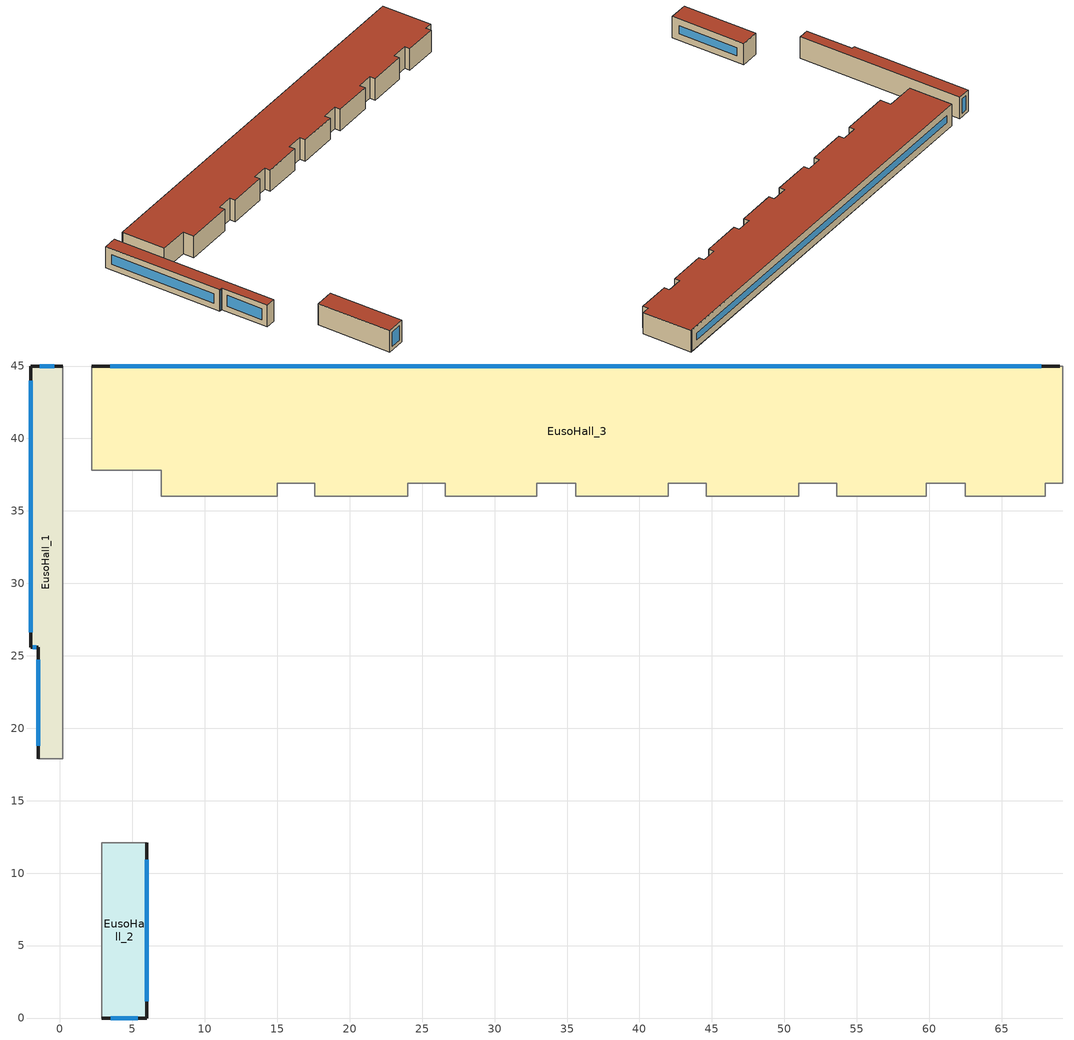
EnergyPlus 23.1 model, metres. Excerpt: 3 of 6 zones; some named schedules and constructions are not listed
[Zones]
EusoHall_3
 floor outside (90.1-2019 Nonresidential CZ 0 Exterior Floor (Mass)): 2.2,45 69.2,45 69.2,36.9 68,36.9 68,36 62.5,36 62.5,36.9 59.8,36.9 59.8,36 53.6,36 53.6,36.9 51,36.9 51,36 44.6,36 44.6,36.9 42,36.9 42,36 35.6,36 35.6,36.9 32.9,36.9 32.9,36 26.6,36 26.6,36.9 24,36.9 24,36 17.6,36 17.6,36.9 15,36.9 15,36 7,36 7,37.8 2.2,37.8 z24.3
 wall outside (90.1-2019 Nonresidential CZ 0 Exterior Wall (Mass)): 69,45 2.2,45 z24.3:28
 wall to EusoHall_0 (Interior Partition (Mass)_FLIPPED): 2.2,45 2.2,44.8 2.2,37.8 7,37.8 7,36 15,36 15,36.9 17.6,36.9 17.6,36 24,36 24,36.9 26.6,36.9 26.6,36 32.9,36 32.9,36.9 35.6,36.9 35.6,36 42,36 42,36.9 44.6,36.9 44.6,36 51,36 51,36.9 53.6,36.9 53.6,36 59.8,36 59.8,36.9 62.5,36.9 62.5,36 68,36 68,36.9 69.2,36.9 69.2,45 69,45 z24.3:28
 window (90.1-2019 Nonresidential CZ 0 Glazing (Operable)): 67.73,45 3.47,45 z25.57:26.73
 roof outside (90.1-2019 Nonresidential CZ 0 Exterior Roof (Mass)): 2.2,37.8 7,37.8 7,36 15,36 15,36.9 17.6,36.9 17.6,36 24,36 24,36.9 26.6,36.9 26.6,36 32.9,36 32.9,36.9 35.6,36.9 35.6,36 42,36 42,36.9 44.6,36.9 44.6,36 51,36 51,36.9 53.6,36.9 53.6,36 59.8,36 59.8,36.9 62.5,36.9 62.5,36 68,36 68,36.9 69.2,36.9 69.2,45 2.2,45 z28
EusoHall_2
 floor outside (90.1-2019 Nonresidential CZ 0 Exterior Floor (Mass)): 6,12.1 6,0 2.9,0 2.9,12.1 z24.3
 wall outside (90.1-2019 Nonresidential CZ 0 Exterior Wall (Mass)): 2.9,0 6,0 6,12.1 z24.3:28
 wall to EusoHall_0 (Interior Partition (Mass)_FLIPPED): 6,12.1 2.9,12.1 2.9,0 z24.3:28
 window (90.1-2019 Nonresidential CZ 0 Glazing (Operable)): 3.52,0 5.38,0 z24.92:27.38; 6,1.16 6,10.94 z25.46:26.84
 roof outside (90.1-2019 Nonresidential CZ 0 Exterior Roof (Mass)): 6,12.1 2.9,12.1 2.9,0 6,0 z28
EusoHall_1
 floor outside (90.1-2019 Nonresidential CZ 0 Exterior Floor (Mass)): 0.2,45 0.2,17.9 -1.5,17.9 -1.5,25.6 -2,25.6 -2,45 z24.3
 wall outside (90.1-2019 Nonresidential CZ 0 Exterior Wall (Mass)): 0.2,45 -2,45 -2,25.6 -1.5,25.6 -1.5,17.9 z24.3:28
 wall to EusoHall_0 (Interior Partition (Mass)_FLIPPED): -1.5,17.9 0.2,17.9 0.2,45 z24.3:28
 window (90.1-2019 Nonresidential CZ 0 Glazing (Operable)): -0.41,45 -1.39,45 z24.91:27.39; -2,43.98 -2,26.62 z25.32:26.98; -1.86,25.6 -1.64,25.6 z24.44:27.86; -1.5,24.71 -1.5,18.79 z25.19:27.11
 roof outside (90.1-2019 Nonresidential CZ 0 Exterior Roof (Mass)): 0.2,45 -2,45 -2,25.6 -1.5,25.6 -1.5,17.9 0.2,17.9 z28
[Schedule:Week:Daily]
CoolAvail_EusoHall_1_6: 3d101e56-55fe-4fa6-adc5-946978ee0cc5, c4a5be5d-b1e8-40b9-97ab-b14309f03059, 783ebd82-eb86-46a7-8430-1ca06f6c242d, 39836a7a-7b86-47be-b536-9d152f9af2cd, 48671de6-307a-4c06-9335-59ca6e47b2b9, 3a251004-3b7d-427d-8c1a-7965801f49c0, 631c5dcc-448b-4f5e-a17d-a6a710a33b7b, 3d101e56-55fe-4fa6-adc5-946978ee0cc5, 3d101e56-55fe-4fa6-adc5-946978ee0cc5, 3d101e56-55fe-4fa6-adc5-946978ee0cc5, 3d101e56-55fe-4fa6-adc5-946978ee0cc5, 3d101e56-55fe-4fa6-adc5-946978ee0cc5
CoolAvail_EusoHall_1_7: 1a4db880-6c92-445b-b783-9ccfe2ffc7f7, e6fcb527-af41-4b7e-94c3-970d9c943018, 81bc8d14-d562-4555-8d81-3a23e84ff7b1, a29f0d04-5ea6-4779-bbff-8c9ed2f9308e, 2fd3cf0c-5ea0-4a75-b431-7858e7d2ea05, e564afc8-3778-4f0e-8627-9ee1fcb77568, 6d6c107a-7172-4230-87a2-81b0437fc1dd, 1a4db880-6c92-445b-b783-9ccfe2ffc7f7, 1a4db880-6c92-445b-b783-9ccfe2ffc7f7, 1a4db880-6c92-445b-b783-9ccfe2ffc7f7, 1a4db880-6c92-445b-b783-9ccfe2ffc7f7, 1a4db880-6c92-445b-b783-9ccfe2ffc7f7
CoolAvail_EusoHall_1_8: d8065316-87cf-4211-9bed-066588f99331, d1d6934c-aefe-41d1-b502-583614adbce6, 445eba1f-d624-4612-baba-f46560e3fc74, 795c1ede-e9b3-4c74-b5f2-1e097a1777cd, 5705f5d4-99d6-48ba-bbf3-53ecd38484ec, a5563690-9c2f-46d2-9c86-66f477c4b9eb, 521c8437-9d9c-48ce-98c0-ca1b6e028930, d8065316-87cf-4211-9bed-066588f99331, d8065316-87cf-4211-9bed-066588f99331, d8065316-87cf-4211-9bed-066588f99331, d8065316-87cf-4211-9bed-066588f99331, d8065316-87cf-4211-9bed-066588f99331
CoolAvail_EusoHall_1_9: 6cc1dd10-d4be-4fed-9dbf-40c5afab066e, 70f83d97-8563-44ae-8c90-54d0c3e2e653, 521c8437-9d9c-48ce-98c0-ca1b6e028930, 36d53d1e-9647-4dca-880c-ebe5ae424f0c, 1347a47a-635e-44db-8095-ad33cd010bf4, 4c90a1be-e6e6-4e11-8031-08983c24bd5a, 3cd50061-53dd-46a6-81ac-84095c24f8b7, 6cc1dd10-d4be-4fed-9dbf-40c5afab066e, 6cc1dd10-d4be-4fed-9dbf-40c5afab066e, 6cc1dd10-d4be-4fed-9dbf-40c5afab066e, 6cc1dd10-d4be-4fed-9dbf-40c5afab066e, 6cc1dd10-d4be-4fed-9dbf-40c5afab066e
CoolAvail_EusoHall_1_10: cbbcf1aa-7bd9-4049-8100-ddac348a8daa, 521c8437-9d9c-48ce-98c0-ca1b6e028930, f7d0874d-c516-4696-b21d-aaebb8ca0ea7, 33df1978-4deb-4061-b145-8be10ad441f1, fbc37800-2ce9-4e02-9a21-16118bb82d76, b6091497-2c15-4ce2-b65b-0776d7db8506, ebb1fba6-b601-4284-8c7a-3bd8816e5b52, cbbcf1aa-7bd9-4049-8100-ddac348a8daa, cbbcf1aa-7bd9-4049-8100-ddac348a8daa, cbbcf1aa-7bd9-4049-8100-ddac348a8daa, cbbcf1aa-7bd9-4049-8100-ddac348a8daa, cbbcf1aa-7bd9-4049-8100-ddac348a8daa
CoolAvail_EusoHall_1_11: 521c8437-9d9c-48ce-98c0-ca1b6e028930, d1622a5d-a6f1-4f9e-8748-42444f31e21a, ce7b1e8d-c4a9-408f-bc3b-45fb3e9e81f5, 93812771-9526-4847-8f30-68e40c401aeb, 7fc6bea1-c453-4ec8-b1ca-d9f688935a09, 8d4f26f5-0e57-4b83-b7c9-aeb408055154, 19b88fd0-e7b2-47fb-a242-3828c069f4db, 521c8437-9d9c-48ce-98c0-ca1b6e028930, 521c8437-9d9c-48ce-98c0-ca1b6e028930, 521c8437-9d9c-48ce-98c0-ca1b6e028930, 521c8437-9d9c-48ce-98c0-ca1b6e028930, 521c8437-9d9c-48ce-98c0-ca1b6e028930
CoolAvail_EusoHall_1_12: e957805f-7b57-496a-ad4a-f0b7a99e789a, 4f02a80b-1a9d-45aa-a464-88012857e543, 6cb6487b-181d-454a-9b4f-23ea288df57a, 752dcd47-1207-4ae1-bbf7-b5deb686ab4f, 552f2eb1-6ed6-4d36-8595-dc75ea26995b, c25076e2-83f9-43ec-a7ce-ec10a22b0316, 05e22307-fbe0-4413-a034-3744cf36dbe7, e957805f-7b57-496a-ad4a-f0b7a99e789a, e957805f-7b57-496a-ad4a-f0b7a99e789a, e957805f-7b57-496a-ad4a-f0b7a99e789a, e957805f-7b57-496a-ad4a-f0b7a99e789a, e957805f-7b57-496a-ad4a-f0b7a99e789a
CoolAvail_EusoHall_1_13: e791d0cf-f39e-4005-808d-e845783313d4, a7fe3f3c-4ade-4d9a-9512-5d5033069ae8, d738bd74-4825-423d-8a09-65f1778f6944, 31c99ba7-2945-4958-bace-90b5aec51a38, e8edd560-691d-41cf-bb03-2a4d22a22ed3, 04d1a4b5-3376-44fc-b376-7cb6dc7f51b8, 40272faf-2325-47ea-ba44-43c57943bcb9, e791d0cf-f39e-4005-808d-e845783313d4, e791d0cf-f39e-4005-808d-e845783313d4, e791d0cf-f39e-4005-808d-e845783313d4, e791d0cf-f39e-4005-808d-e845783313d4, e791d0cf-f39e-4005-808d-e845783313d4
CoolAvail_EusoHall_1_14: 6a9c3c01-03be-4e5c-9b7a-472494a076a6, e3cc5353-eaee-4389-aca9-5e7eaef9c6c0, f2156fc8-cdda-4206-9231-c78dc6a6b3b7, aa200953-068d-4a07-9bb0-c4b37b021b6b, 6e956e07-b0e8-48f5-a229-809bd748cecc, 1a1e912c-07d4-4f61-90d5-0b17f3ad34df, 74e100af-d916-4986-a743-59a1bea8542a, 6a9c3c01-03be-4e5c-9b7a-472494a076a6, 6a9c3c01-03be-4e5c-9b7a-472494a076a6, 6a9c3c01-03be-4e5c-9b7a-472494a076a6, 6a9c3c01-03be-4e5c-9b7a-472494a076a6, 6a9c3c01-03be-4e5c-9b7a-472494a076a6
CoolAvail_EusoHall_1_15: 3af436c9-0733-4cc0-8ac1-8ca0b9222e7b, b06e3eb3-9604-4807-bd0d-7fb5b999f241, 32a83287-0554-4d9c-9d8f-18181e8ce7f6, 16dc94f1-fd5a-408f-878e-9787abd902d3, 732e77de-6dc6-4469-b5eb-75d091f2134b, 4bd78c04-3244-4367-a556-51576fba4607, ee1e9c92-2daa-4f5e-8601-b6b2b0ee5710, 3af436c9-0733-4cc0-8ac1-8ca0b9222e7b, 3af436c9-0733-4cc0-8ac1-8ca0b9222e7b, 3af436c9-0733-4cc0-8ac1-8ca0b9222e7b, 3af436c9-0733-4cc0-8ac1-8ca0b9222e7b, 3af436c9-0733-4cc0-8ac1-8ca0b9222e7b
CoolAvail_EusoHall_1_16: ae3bcc72-9964-432c-9a2c-8f971146579a, 5699ba8f-58e2-43e5-b745-ee9f3af0dba6, 0619a294-0275-469f-b7bc-4ec2037575ae, f895e444-e07a-450f-b1e1-37adfff5f1c2, 4f516ba6-66e9-434b-88d3-dcb990c449b5, 87dd94cc-9ce7-4f0b-9e74-cc15da6f797a, a7f14202-acd8-4ea9-9fee-97cd93e6c15f, ae3bcc72-9964-432c-9a2c-8f971146579a, ae3bcc72-9964-432c-9a2c-8f971146579a, ae3bcc72-9964-432c-9a2c-8f971146579a, ae3bcc72-9964-432c-9a2c-8f971146579a, ae3bcc72-9964-432c-9a2c-8f971146579a
CoolAvail_EusoHall_1_17: 6cb88152-a7a0-45a3-b40f-5ecddc8d7f71, 8b6010d1-59d2-479c-97b8-50dc53b60218, b10c6d95-c5ba-47b4-bf75-e42cc68d60f1, 6c1b08c8-2e6f-429e-99aa-9761f9929320, 5c117f11-edd9-4f2c-b71e-b313a66236d7, a78ec798-3014-4c5e-b735-91c5d17cc770, 2f318e1a-7371-4dc2-a9b7-577b3fb742ce, 6cb88152-a7a0-45a3-b40f-5ecddc8d7f71, 6cb88152-a7a0-45a3-b40f-5ecddc8d7f71, 6cb88152-a7a0-45a3-b40f-5ecddc8d7f71, 6cb88152-a7a0-45a3-b40f-5ecddc8d7f71, 6cb88152-a7a0-45a3-b40f-5ecddc8d7f71
CoolAvail_EusoHall_1_18: 801bcb79-8b6d-4960-b693-a2ba06ad6a04, 6b729d0f-4583-4f60-bbf7-e70aff4348c9, 391f6e2f-0712-47ce-87f0-0a6ae218faf9, 801bcb79-8b6d-4960-b693-a2ba06ad6a04, 48d7d534-e6b8-447c-ac50-20cc621a3d68, 2186533d-5b30-47f4-9c1d-26b61335d2de, c3674c65-2930-47d4-b0e6-c83ba70cf9ba, 801bcb79-8b6d-4960-b693-a2ba06ad6a04, 801bcb79-8b6d-4960-b693-a2ba06ad6a04, 801bcb79-8b6d-4960-b693-a2ba06ad6a04, 801bcb79-8b6d-4960-b693-a2ba06ad6a04, 801bcb79-8b6d-4960-b693-a2ba06ad6a04
CoolAvail_EusoHall_1_19: 5afd6c6a-99c4-482d-a899-da60f4893e34, 9b7e8215-8fac-4fd3-a6e6-1acb39cfb5bb, 0661b327-7a4b-4225-a224-c7c8541ebc75, 000271fd-f23e-44b1-862e-7f7e5bcb5388, be49d39d-d155-4f6c-84bd-ffc14458faa6, a35847a5-bdd9-404c-98a2-55d8c0ab13c2, c5a63f66-2586-4c2d-b5ea-fb0ac0e0eea5, 5afd6c6a-99c4-482d-a899-da60f4893e34, 5afd6c6a-99c4-482d-a899-da60f4893e34, 5afd6c6a-99c4-482d-a899-da60f4893e34, 5afd6c6a-99c4-482d-a899-da60f4893e34, 5afd6c6a-99c4-482d-a899-da60f4893e34
CoolAvail_EusoHall_1_20: 370ee237-5733-4cf2-8669-db03491d6c97, 16dbf814-fb88-489c-b510-9b7e64cbec0a, 5afd6c6a-99c4-482d-a899-da60f4893e34, 3577b944-185a-4b33-bcec-75eb407ac093, d6e28079-73e1-40e8-8535-b0c4aa2ddf3b, 2e1b31e9-27e0-43c1-8e28-fc4737aeb8ac, 6cded987-9236-411a-b8e6-5c990b92f9c6, 370ee237-5733-4cf2-8669-db03491d6c97, 370ee237-5733-4cf2-8669-db03491d6c97, 370ee237-5733-4cf2-8669-db03491d6c97, 370ee237-5733-4cf2-8669-db03491d6c97, 370ee237-5733-4cf2-8669-db03491d6c97
CoolAvail_EusoHall_1_21: d7e4514d-13d5-4457-ad43-494f15173e64, 9c9a4937-985b-4abd-a4eb-c330f3a62d9f, 23a7472f-1032-4de9-8721-5942b3767b18, cbb36e25-c8ba-4894-8889-73ac0f065851, 0c7e18e9-3e15-4617-9277-fe11d716414c, 45895c9d-230e-420d-afe9-c33c6b2a5401, 78845c74-9c95-4dab-8f9e-c8301e5c1ada, d7e4514d-13d5-4457-ad43-494f15173e64, d7e4514d-13d5-4457-ad43-494f15173e64, d7e4514d-13d5-4457-ad43-494f15173e64, d7e4514d-13d5-4457-ad43-494f15173e64, d7e4514d-13d5-4457-ad43-494f15173e64
CoolAvail_EusoHall_1_22: 245c7168-4c56-45d3-b860-a61e01dd92a4, 73e10f4c-df2e-491c-bf3e-dc4a375c98b2, b86c521b-3f55-40d7-b7de-c4e9b6572788, d6287a59-6977-4231-b873-7e4115b0c1f9, f03ce519-5f53-48aa-8355-35d4624b0756, 82e24801-b69f-45b3-b521-3b2d9a7dbb8e, c3e87af8-951c-4df4-87f2-99d0216f4ac0, 245c7168-4c56-45d3-b860-a61e01dd92a4, 245c7168-4c56-45d3-b860-a61e01dd92a4, 245c7168-4c56-45d3-b860-a61e01dd92a4, 245c7168-4c56-45d3-b860-a61e01dd92a4, 245c7168-4c56-45d3-b860-a61e01dd92a4
CoolAvail_EusoHall_1_23: 82d1f006-f32a-4eef-8e82-f058a0c653c8, 5d4aa3a1-46cf-482b-bab5-c3f6d57726cc, 4c8a9034-ca63-4330-9c32-5def901b78e1, c99c27a1-6d7b-4084-89fb-9ad229545dae, 541e4b6c-232c-4203-bbaf-bb828c794992, db662a65-b3c1-496e-945f-6beeac43bc67, 320eb6be-55ff-4bdc-aeca-5b0c615f5faa, 82d1f006-f32a-4eef-8e82-f058a0c653c8, 82d1f006-f32a-4eef-8e82-f058a0c653c8, 82d1f006-f32a-4eef-8e82-f058a0c653c8, 82d1f006-f32a-4eef-8e82-f058a0c653c8, 82d1f006-f32a-4eef-8e82-f058a0c653c8
CoolAvail_EusoHall_1_24: bd76e356-e506-4f41-bf3f-a4268dd07b50, f50b9896-3e0d-4fe2-b1d6-3f0e9883024b, adca1d87-14c8-4b98-81f9-83e96c58b80e, da31c129-2013-4e8c-a2eb-0e99663f70cf, 77f55809-49cd-497d-8716-0810847b74e4, 9529d881-1d58-4fd5-98b2-557b95cbb25e, 117da6c0-aa0c-4931-8f82-098062c88b28, bd76e356-e506-4f41-bf3f-a4268dd07b50, bd76e356-e506-4f41-bf3f-a4268dd07b50, bd76e356-e506-4f41-bf3f-a4268dd07b50, bd76e356-e506-4f41-bf3f-a4268dd07b50, bd76e356-e506-4f41-bf3f-a4268dd07b50
CoolAvail_EusoHall_1_25: 0b3f2a85-f4fd-4bc5-869e-4c492d2ef7cc, a9864f80-f17e-4a41-998d-28fde4e042f0, e19bfe02-f1ae-4d82-aa2a-02a573e9c0a2, 1a410066-4264-4c74-a8bf-b4e41eb629ea, 2f728301-7c73-4331-afd5-4c87fea358d9, 068cef6e-f549-421b-a2ea-259443d9aced, ec6ddc03-490a-4d18-bc96-2397afe29e3e, 0b3f2a85-f4fd-4bc5-869e-4c492d2ef7cc, 0b3f2a85-f4fd-4bc5-869e-4c492d2ef7cc, 0b3f2a85-f4fd-4bc5-869e-4c492d2ef7cc, 0b3f2a85-f4fd-4bc5-869e-4c492d2ef7cc, 0b3f2a85-f4fd-4bc5-869e-4c492d2ef7cc
CoolAvail_EusoHall_1_26: aa0ae694-e033-4f4e-ad33-66ab06340f38, 16205f95-7ea1-4fc6-8c04-bd204729a887, addf563d-5a31-415b-a24a-daf946d898cc, a5a47706-80b8-4563-b8d2-9d1dd8df3631, 9745599f-ecdc-4370-84d4-48c70d651d39, cbb50865-e46b-4d34-bf0d-10324556d05f, 6e24eacf-f7bc-49dc-a342-f517a5fd3043, aa0ae694-e033-4f4e-ad33-66ab06340f38, aa0ae694-e033-4f4e-ad33-66ab06340f38, aa0ae694-e033-4f4e-ad33-66ab06340f38, aa0ae694-e033-4f4e-ad33-66ab06340f38, aa0ae694-e033-4f4e-ad33-66ab06340f38
CoolAvail_EusoHall_1_27: 37e4ad80-5de3-4b09-b78c-0cf0a482b5e9, 7783495b-d36e-4288-8516-7d896536fb01, 8e81e3c4-ca50-42e7-a426-7e78038a02e8, df1bf796-ce42-415e-938a-6bd4d340bd25, 2e3d2427-3dbe-404a-9892-1945da621810, 4b5b4895-a107-4b30-8298-ddc8a0559576, 3222b860-d494-4f9f-a081-641aafa66262, 37e4ad80-5de3-4b09-b78c-0cf0a482b5e9, 37e4ad80-5de3-4b09-b78c-0cf0a482b5e9, 37e4ad80-5de3-4b09-b78c-0cf0a482b5e9, 37e4ad80-5de3-4b09-b78c-0cf0a482b5e9, 37e4ad80-5de3-4b09-b78c-0cf0a482b5e9
CoolAvail_EusoHall_1_28: 910c827e-f24e-4da6-9bbf-1b2342f226e8, 8549f14c-0855-49d8-9b03-a07c90777d53, 133c55bc-0886-4dd5-b092-0719ee43a07b, 6e7f5253-d9a6-4470-a926-2be0c397a325, 6c1b08c8-2e6f-429e-99aa-9761f9929320, e587ac14-2242-4539-b52f-046d7c35531b, d7e4514d-13d5-4457-ad43-494f15173e64, 910c827e-f24e-4da6-9bbf-1b2342f226e8, 910c827e-f24e-4da6-9bbf-1b2342f226e8, 910c827e-f24e-4da6-9bbf-1b2342f226e8, 910c827e-f24e-4da6-9bbf-1b2342f226e8, 910c827e-f24e-4da6-9bbf-1b2342f226e8
CoolAvail_EusoHall_1_29: e7b6f415-d14f-49cc-aec8-488b7eee7e0a, 58d054f5-8ed8-47bb-8676-fa43d997256b, 0a2f3c27-62ff-4527-9d53-ae546242a73a, 7cd2d801-11ea-4548-b6d1-b6506767ebe2, 6c1b08c8-2e6f-429e-99aa-9761f9929320, 6c1b08c8-2e6f-429e-99aa-9761f9929320, 71a1b2d1-f7b0-44c0-9a9b-f3a84e9ce147, e7b6f415-d14f-49cc-aec8-488b7eee7e0a, e7b6f415-d14f-49cc-aec8-488b7eee7e0a, e7b6f415-d14f-49cc-aec8-488b7eee7e0a, e7b6f415-d14f-49cc-aec8-488b7eee7e0a, e7b6f415-d14f-49cc-aec8-488b7eee7e0a
CoolAvail_EusoHall_1_30: 93c727ed-cea7-4f93-98e3-06570e63334e, 521c8437-9d9c-48ce-98c0-ca1b6e028930, bfe82550-5d3c-40f7-b00f-b25a99b5ffb8, c7ab0060-c3ff-4c8d-9772-2b8c773ebf88, 99712ee7-af91-41a6-a600-5bd5d8756227, 78acb9c8-e45c-4526-824f-0267ea7e5401, 4c2a4c3e-d2eb-4f11-b7c2-d9d4b67e1052, 93c727ed-cea7-4f93-98e3-06570e63334e, 93c727ed-cea7-4f93-98e3-06570e63334e, 93c727ed-cea7-4f93-98e3-06570e63334e, 93c727ed-cea7-4f93-98e3-06570e63334e, 93c727ed-cea7-4f93-98e3-06570e63334e
CoolAvail_EusoHall_1_31: ed23c1d3-8170-4ab0-95cb-95a53d00f3f0, 3577b944-185a-4b33-bcec-75eb407ac093, 0a2f3c27-62ff-4527-9d53-ae546242a73a, 30214242-c64c-4fd1-8234-5cc6a37608e6, cbe92a6e-6167-49fa-ae0e-3d90e083cc50, 6c9b60de-de7c-483b-8e51-c4f6ecb3116a, b5fe1d0d-9058-475e-89de-cdebf12a91d0, ed23c1d3-8170-4ab0-95cb-95a53d00f3f0, ed23c1d3-8170-4ab0-95cb-95a53d00f3f0, ed23c1d3-8170-4ab0-95cb-95a53d00f3f0, ed23c1d3-8170-4ab0-95cb-95a53d00f3f0, ed23c1d3-8170-4ab0-95cb-95a53d00f3f0
CoolAvail_EusoHall_1_32: b1910894-dac4-4b9f-be70-22a9c1fe87ea, f96e8ff8-799c-49d9-a2f3-2ad9dd3c5e10, 56ac08d1-ce6c-445c-9e30-c910de6ba123, c6e81edc-0846-45c9-b1f7-add0e008eaea, 64e38b9a-768f-4422-9721-c406ecda144e, 1c73fa92-437e-4aea-95be-9427d51b31ac, e568e8fb-fe7c-4a3e-beae-9c118d69ac6e, b1910894-dac4-4b9f-be70-22a9c1fe87ea, b1910894-dac4-4b9f-be70-22a9c1fe87ea, b1910894-dac4-4b9f-be70-22a9c1fe87ea, b1910894-dac4-4b9f-be70-22a9c1fe87ea, b1910894-dac4-4b9f-be70-22a9c1fe87ea
CoolAvail_EusoHall_1_33: 8a3a1680-dce5-4ad8-8cc5-969c31d26625, 8ca0e83e-e703-484e-be3e-9afa4396e193, 3792e610-030f-486c-90b6-2215a9c24fa0, e1c9b63e-0a0a-4a12-9708-9543138f7fe9, 22a0d7b4-e8ee-4c76-9aac-7ee31b84feda, 23a7472f-1032-4de9-8721-5942b3767b18, c55c88a6-c3db-4699-9a4f-e533d90236eb, 8a3a1680-dce5-4ad8-8cc5-969c31d26625, 8a3a1680-dce5-4ad8-8cc5-969c31d26625, 8a3a1680-dce5-4ad8-8cc5-969c31d26625, 8a3a1680-dce5-4ad8-8cc5-969c31d26625, 8a3a1680-dce5-4ad8-8cc5-969c31d26625
CoolAvail_EusoHall_1_34: 5764238b-2b73-4a4f-ad75-5e04dac4a4e7, 5de6701f-e50b-43c7-9c1a-c540eb0ed75b, e1f5ee25-db57-439e-a34d-db4fcd72e19f, a030a653-0381-4c0a-8a33-6869d56c61bc, 960c1572-5374-42db-9046-0ef2f1ef50ca, be64c9d8-2fd7-4dc2-bc49-37cbb8602854, dd06199a-52a4-4c5d-b59b-ef1501699c32, 5764238b-2b73-4a4f-ad75-5e04dac4a4e7, 5764238b-2b73-4a4f-ad75-5e04dac4a4e7, 5764238b-2b73-4a4f-ad75-5e04dac4a4e7, 5764238b-2b73-4a4f-ad75-5e04dac4a4e7, 5764238b-2b73-4a4f-ad75-5e04dac4a4e7
CoolAvail_EusoHall_1_35: 7518ee75-218f-42a1-b8eb-8ba80607c360, 8a1bc56f-13c4-4ccd-9bb2-431121020df6, c79f6948-b9f4-48a9-8736-513b95a32394, 4b2e880b-d26c-493f-b7bf-a540a8475d19, 631c5dcc-448b-4f5e-a17d-a6a710a33b7b, b89e9000-7da6-4b1b-8e1e-167913ec14b8, be3df8b9-3314-4485-abdf-312ff1317cff, 7518ee75-218f-42a1-b8eb-8ba80607c360, 7518ee75-218f-42a1-b8eb-8ba80607c360, 7518ee75-218f-42a1-b8eb-8ba80607c360, 7518ee75-218f-42a1-b8eb-8ba80607c360, 7518ee75-218f-42a1-b8eb-8ba80607c360
CoolAvail_EusoHall_1_36: 62e3e170-1d40-4bb6-bbee-0d42ec7d97e2, 370ee237-5733-4cf2-8669-db03491d6c97, 043d72b7-162f-44df-b48d-ecdac2ef8b6f, 527c97ff-1d47-41c4-98d0-e92f04f17544, 72f1183f-cad5-44df-8bfd-f3d16fbc245c, d0f222d3-dc82-4779-b7e9-5bbbca209b39, e19bfe02-f1ae-4d82-aa2a-02a573e9c0a2, 62e3e170-1d40-4bb6-bbee-0d42ec7d97e2, 62e3e170-1d40-4bb6-bbee-0d42ec7d97e2, 62e3e170-1d40-4bb6-bbee-0d42ec7d97e2, 62e3e170-1d40-4bb6-bbee-0d42ec7d97e2, 62e3e170-1d40-4bb6-bbee-0d42ec7d97e2
CoolAvail_EusoHall_1_37: 6c1b08c8-2e6f-429e-99aa-9761f9929320, 9562eb76-1c17-4b38-bcd2-0b5fa4b16c97, 17089e23-4fb5-467f-8584-b7cd9ac0fd4c, de7631e0-d2d0-4ef5-8553-2cecc53ec344, fbf83ff0-ce3b-4bf7-b0ca-ba66a47de80c, b597310c-283d-414e-b1ba-955f8512ccf6, 9b9975a3-9d40-40f0-a16c-f174eb67d082, 6c1b08c8-2e6f-429e-99aa-9761f9929320, 6c1b08c8-2e6f-429e-99aa-9761f9929320, 6c1b08c8-2e6f-429e-99aa-9761f9929320, 6c1b08c8-2e6f-429e-99aa-9761f9929320, 6c1b08c8-2e6f-429e-99aa-9761f9929320
CoolAvail_EusoHall_1_38: 0a6da42c-64c4-465f-a450-deb7c99fbb4a, 7aaeb1da-301c-4ed6-9ee2-45e889008798, 62e3e170-1d40-4bb6-bbee-0d42ec7d97e2, 5f9a137d-26f2-4b2a-ba43-cbbc8e4bdea0, 38e37989-2398-44e5-b477-8b33ae5338b5, 38dcba13-f8c9-4a3d-b2dd-5d67582723b8, 78a7dd24-6dd8-46bf-8a67-1a2a35128c9b, 0a6da42c-64c4-465f-a450-deb7c99fbb4a, 0a6da42c-64c4-465f-a450-deb7c99fbb4a, 0a6da42c-64c4-465f-a450-deb7c99fbb4a, 0a6da42c-64c4-465f-a450-deb7c99fbb4a, 0a6da42c-64c4-465f-a450-deb7c99fbb4a
CoolAvail_EusoHall_1_39: 25c959fa-2b45-4741-b170-c6ba072dd97e, fadc1dea-d90e-48e3-8637-499f282e3403, 313731ce-c7df-472e-9bd9-8085fefb7663, 811bab29-e293-414b-a951-ca99fc4e803a, c3aebf8e-4e97-4ef6-81f3-f81eb86b9189, 0a06fd7e-6abe-4e09-8064-765f7de4bac5, 6c1b08c8-2e6f-429e-99aa-9761f9929320, 25c959fa-2b45-4741-b170-c6ba072dd97e, 25c959fa-2b45-4741-b170-c6ba072dd97e, 25c959fa-2b45-4741-b170-c6ba072dd97e, 25c959fa-2b45-4741-b170-c6ba072dd97e, 25c959fa-2b45-4741-b170-c6ba072dd97e
CoolAvail_EusoHall_1_40: 7cd2d801-11ea-4548-b6d1-b6506767ebe2, 2c4f1c33-f3aa-4f95-964b-b4c9803a64cc, 13de2850-6eb8-4c8e-a53c-c38e3759f3f9, f5f1666c-0ea6-4e4e-afb4-9f387512ecd7, 90ac5b96-1ca6-4962-bad7-65617176d41b, 20cd73e7-b224-4d58-8250-453002f3b639, 7a219ba2-e6d2-4560-b61c-8f5ac572d0e5, 7cd2d801-11ea-4548-b6d1-b6506767ebe2, 7cd2d801-11ea-4548-b6d1-b6506767ebe2, 7cd2d801-11ea-4548-b6d1-b6506767ebe2, 7cd2d801-11ea-4548-b6d1-b6506767ebe2, 7cd2d801-11ea-4548-b6d1-b6506767ebe2
CoolAvail_EusoHall_1_41: d26217c0-3491-4b17-bad9-d09e690c4ce1, 15aa4b00-aea8-492d-8407-84069585c00b, 2c278a05-ad61-4ea0-bd11-18e0b93217db, 4d8f8f77-8096-4425-a9fe-c190059fd98f, 021f1b1c-5f70-4d4f-a917-467f3ab56372, 11480428-1dc7-49b0-99b0-500ae153328d, cec5fd78-39d1-4132-9b29-7336b28681d3, d26217c0-3491-4b17-bad9-d09e690c4ce1, d26217c0-3491-4b17-bad9-d09e690c4ce1, d26217c0-3491-4b17-bad9-d09e690c4ce1, d26217c0-3491-4b17-bad9-d09e690c4ce1, d26217c0-3491-4b17-bad9-d09e690c4ce1
CoolAvail_EusoHall_1_42: 9f2a28cd-66df-48c3-a6d9-0ef3d1226745, d263332c-0f20-4376-83ce-24b8c7f8a564, f8f9b980-2e0d-46a8-87e5-70e67581affb, 04f97605-40b1-4dd7-8499-eba1631f6952, ee89a5f3-802f-49b4-99a4-1cf81b1105bf, cf26290f-e2e8-4b1f-9868-67e87a6fdb88, 90c88a64-71c4-482f-9f0b-d2f6b7ea98c7, 9f2a28cd-66df-48c3-a6d9-0ef3d1226745, 9f2a28cd-66df-48c3-a6d9-0ef3d1226745, 9f2a28cd-66df-48c3-a6d9-0ef3d1226745, 9f2a28cd-66df-48c3-a6d9-0ef3d1226745, 9f2a28cd-66df-48c3-a6d9-0ef3d1226745
CoolAvail_EusoHall_1_43: c0106ac9-53de-43dd-bfa1-1653cb1a4ecb, ee789233-c078-4007-a06d-aa57babdbea3, fba2af44-a50c-4b41-8590-6450bd3310a9, cd1d874a-beca-448c-a9e2-91267d8190ff, 5d399e8e-57ac-475c-9d6b-15191155d941, 4ce60e64-8417-4594-a996-75e9f667da5a, 89e95b55-0a53-4707-92be-b42a70eac723, c0106ac9-53de-43dd-bfa1-1653cb1a4ecb, c0106ac9-53de-43dd-bfa1-1653cb1a4ecb, c0106ac9-53de-43dd-bfa1-1653cb1a4ecb, c0106ac9-53de-43dd-bfa1-1653cb1a4ecb, c0106ac9-53de-43dd-bfa1-1653cb1a4ecb
CoolAvail_EusoHall_1_44: 8aee6a24-f950-4674-8084-fad4fad0910b, c7097728-b15d-4729-bf87-fa296663059e, a7fe8867-90e7-4cd9-999b-4b12d002f53f, 480fa571-bd1e-41c5-9f45-321103e07758, 4cd1b265-7780-4dab-9e4a-0606aaa53f2c, 2f52294a-348c-4c2b-832c-da90e9aa1c5a, 169b3f7c-e7f5-46b8-a6bb-24da664deb7b, 8aee6a24-f950-4674-8084-fad4fad0910b, 8aee6a24-f950-4674-8084-fad4fad0910b, 8aee6a24-f950-4674-8084-fad4fad0910b, 8aee6a24-f950-4674-8084-fad4fad0910b, 8aee6a24-f950-4674-8084-fad4fad0910b
CoolAvail_EusoHall_1_45: 5fd22a9b-c18b-4093-975e-b50c7c07103a, 521c8437-9d9c-48ce-98c0-ca1b6e028930, 6e32b673-884b-4771-bef9-db1f5fb1aec6, a56e84fa-161d-4deb-bb3c-dde40c4706f6, 313731ce-c7df-472e-9bd9-8085fefb7663, 3d8cf520-2bb0-4613-a625-28faa9881011, 5fd22a9b-c18b-4093-975e-b50c7c07103a, 5fd22a9b-c18b-4093-975e-b50c7c07103a, 5fd22a9b-c18b-4093-975e-b50c7c07103a, 5fd22a9b-c18b-4093-975e-b50c7c07103a, 5fd22a9b-c18b-4093-975e-b50c7c07103a, 5fd22a9b-c18b-4093-975e-b50c7c07103a
CoolAvail_EusoHall_1_46: 56340903-2776-43c8-9448-3bd96527363b, d263332c-0f20-4376-83ce-24b8c7f8a564, de7a4bbf-f5f5-4b0a-88e1-b8cecaf52c61, 01c90281-0a78-4e5f-843d-f661df131ed2, 5b028ee2-afda-477b-99b5-892b11946f03, 7408452c-8d8a-4903-93eb-b1edc3acffdd, 41c4e9a2-6305-48c7-85f1-3043b6027ec0, 56340903-2776-43c8-9448-3bd96527363b, 56340903-2776-43c8-9448-3bd96527363b, 56340903-2776-43c8-9448-3bd96527363b, 56340903-2776-43c8-9448-3bd96527363b, 56340903-2776-43c8-9448-3bd96527363b
CoolAvail_EusoHall_1_47: f2209ef1-5293-4a84-9c5c-c12b430c3cfe, 06be9b7b-767e-4379-a638-94f8ea3acfd0, a80a0d9f-2458-41ba-b88a-c2b41f4869cd, 46934549-7279-4edf-8e1f-695edf5b564e, c597cd85-da6e-447a-85bd-585560638605, e9639d31-f350-4ef0-8829-4722508ea1ac, 65fb476b-800b-4f3f-80a4-d1229412f286, f2209ef1-5293-4a84-9c5c-c12b430c3cfe, f2209ef1-5293-4a84-9c5c-c12b430c3cfe, f2209ef1-5293-4a84-9c5c-c12b430c3cfe, f2209ef1-5293-4a84-9c5c-c12b430c3cfe, f2209ef1-5293-4a84-9c5c-c12b430c3cfe
CoolAvail_EusoHall_1_48: 7b10450e-38e3-4595-8310-485e83ef5ad1, dd7e355c-84e4-4ee3-8923-4f2aa31e2e7f, 676dd3ab-0202-43e9-82b1-d94011ed19d5, 35c7b00b-33d5-4dd6-86eb-b8ff3b9c8b16, 4db1fe6f-7c5a-471e-b8cd-b23fb676a37d, 30a2616f-b022-4487-907d-96b4e5d294fa, 808c93c4-2c15-4f29-8944-17ecd552b72a, 7b10450e-38e3-4595-8310-485e83ef5ad1, 7b10450e-38e3-4595-8310-485e83ef5ad1, 7b10450e-38e3-4595-8310-485e83ef5ad1, 7b10450e-38e3-4595-8310-485e83ef5ad1, 7b10450e-38e3-4595-8310-485e83ef5ad1
CoolAvail_EusoHall_1_49: e54ea60c-fb72-4402-824c-65ab0c3c4ab4, ab0310bb-aed3-4fc6-9b8a-40174c3d8f29, 59f3fe6c-0547-4697-9687-9a8721efeb60, 65db1245-587d-47c7-9042-7eeae9792f82, 1f250b79-24a5-4b3a-9ea1-3cb67d2943e8, e5bd59db-23f0-419f-894b-87690406efaf, 00009705-0016-4e6e-bea1-74c00ffee639, e54ea60c-fb72-4402-824c-65ab0c3c4ab4, e54ea60c-fb72-4402-824c-65ab0c3c4ab4, e54ea60c-fb72-4402-824c-65ab0c3c4ab4, e54ea60c-fb72-4402-824c-65ab0c3c4ab4, e54ea60c-fb72-4402-824c-65ab0c3c4ab4
CoolAvail_EusoHall_1_50: 9334baac-7fac-4b09-bc41-d7dce8179a51, 13de2850-6eb8-4c8e-a53c-c38e3759f3f9, e80ed191-f377-462b-931d-d2aae27b9397, c55ca141-3d31-4787-823c-481ef79f3ec2, c0fdcfbf-b36a-4abf-92f8-9b733ba6b696, f625b9f5-3a26-4dad-9ae7-788d7f66d59a, d3f9e4a5-42d2-4fff-b989-343a63df32dd, 9334baac-7fac-4b09-bc41-d7dce8179a51, 9334baac-7fac-4b09-bc41-d7dce8179a51, 9334baac-7fac-4b09-bc41-d7dce8179a51, 9334baac-7fac-4b09-bc41-d7dce8179a51, 9334baac-7fac-4b09-bc41-d7dce8179a51
CoolAvail_EusoHall_1_51: c7a3d257-b433-470f-a108-93388cde2751, 348f81c8-dedc-4912-8b22-6827ec0a50c8, 0b2b628a-a4b0-470e-9298-37f6e68b0e88, d42579a4-9dff-4f61-a66b-e5508e8acd3f, acfc1d78-9ca4-4a71-a8c3-36aa281358de, 49421aaa-779f-4b13-8728-c6deb01a19c9, 6c9b60de-de7c-483b-8e51-c4f6ecb3116a, c7a3d257-b433-470f-a108-93388cde2751, c7a3d257-b433-470f-a108-93388cde2751, c7a3d257-b433-470f-a108-93388cde2751, c7a3d257-b433-470f-a108-93388cde2751, c7a3d257-b433-470f-a108-93388cde2751
CoolAvail_EusoHall_1_52: 6a00ba6e-6cfc-4557-89bc-ffd2e0179a71, 6a00ba6e-6cfc-4557-89bc-ffd2e0179a71, 6a00ba6e-6cfc-4557-89bc-ffd2e0179a71, 6a00ba6e-6cfc-4557-89bc-ffd2e0179a71, 6a00ba6e-6cfc-4557-89bc-ffd2e0179a71, 6a00ba6e-6cfc-4557-89bc-ffd2e0179a71, 6a00ba6e-6cfc-4557-89bc-ffd2e0179a71, 6a00ba6e-6cfc-4557-89bc-ffd2e0179a71, 6a00ba6e-6cfc-4557-89bc-ffd2e0179a71, 6a00ba6e-6cfc-4557-89bc-ffd2e0179a71, 6a00ba6e-6cfc-4557-89bc-ffd2e0179a71, 6a00ba6e-6cfc-4557-89bc-ffd2e0179a71
NatVentAvail_EusoHall_1_0: e371f13f-0fc5-4556-8617-2bb1abfdb128, 18e58098-65c4-4b0d-9ea7-b0fd42394141, a55a1a2e-0c1a-47b1-b2fd-b37c611a2cbe, bb414dad-5c64-48c1-996a-44a933bb54f3, 8b63fdc0-30cf-43ba-af48-743d5b3cf5b7, a30955d0-7ffc-4dbc-bdbe-37ea4aa36170, 56d7ab53-853a-4fd9-9539-ab1cc3ea6bdd, e371f13f-0fc5-4556-8617-2bb1abfdb128, e371f13f-0fc5-4556-8617-2bb1abfdb128, e371f13f-0fc5-4556-8617-2bb1abfdb128, e371f13f-0fc5-4556-8617-2bb1abfdb128, e371f13f-0fc5-4556-8617-2bb1abfdb128
NatVentAvail_EusoHall_1_1: 5aaacf09-a89b-4841-90d7-da246790599a, 9de6e3cb-1c37-4642-8e1b-50d684fd737e, 06eb4224-9542-4ed0-8488-80f4e6dfd8c4, b8116c11-e103-41ba-bb05-24c93bbf2522, 65de8f17-4607-4be5-8488-fda9ddbcc686, e3cb5fdf-46a5-47f0-b0b7-e14e2a46eeca, 03b0cdca-ca77-4aab-bdb8-c5a31db42eae, 5aaacf09-a89b-4841-90d7-da246790599a, 5aaacf09-a89b-4841-90d7-da246790599a, 5aaacf09-a89b-4841-90d7-da246790599a, 5aaacf09-a89b-4841-90d7-da246790599a, 5aaacf09-a89b-4841-90d7-da246790599a
NatVentAvail_EusoHall_1_2: 8c2d95fa-c938-4bda-b0d9-3d8cd6a8d70c, 106f0f60-5f2f-4b8f-aacd-d27e6dbedf88, 65de8f17-4607-4be5-8488-fda9ddbcc686, 621428d4-72ea-44f1-8585-7e9f56ebe061, 18e58098-65c4-4b0d-9ea7-b0fd42394141, 297f03ee-4922-49da-9505-fa0f38ef8c8f, d70eb0e9-28f3-4d0b-bd79-2d635b36af74, 8c2d95fa-c938-4bda-b0d9-3d8cd6a8d70c, 8c2d95fa-c938-4bda-b0d9-3d8cd6a8d70c, 8c2d95fa-c938-4bda-b0d9-3d8cd6a8d70c, 8c2d95fa-c938-4bda-b0d9-3d8cd6a8d70c, 8c2d95fa-c938-4bda-b0d9-3d8cd6a8d70c
NatVentAvail_EusoHall_1_3: 4a144fe0-d4c5-4f43-89a2-6103b66fdc59, c3e87af8-951c-4df4-87f2-99d0216f4ac0, 53303c89-8bee-48d1-9d45-6752ac70a307, 049d2d6c-e55d-44a7-80c4-ba885a55764e, 2620a3ca-786d-4e3a-ab6a-761d84a83c6e, e371f13f-0fc5-4556-8617-2bb1abfdb128, cc6dc508-72d9-4beb-aa6e-eabd56115132, 4a144fe0-d4c5-4f43-89a2-6103b66fdc59, 4a144fe0-d4c5-4f43-89a2-6103b66fdc59, 4a144fe0-d4c5-4f43-89a2-6103b66fdc59, 4a144fe0-d4c5-4f43-89a2-6103b66fdc59, 4a144fe0-d4c5-4f43-89a2-6103b66fdc59
NatVentAvail_EusoHall_1_4: 53aa5f0e-4e71-4edc-8fe7-3c7035aeaaad, b7eca992-bcd7-41fd-a7e4-7ed181bc1726, 2cdcabd4-1898-454e-90b9-8e1095ef71ea, efcc30a5-b581-413d-bd7c-716b32403a9e, 55e4bcb3-4e20-4095-91ed-eaa20df19169, 2bf1f03c-f97c-431e-9b2d-1efcb0c52b15, b7eca992-bcd7-41fd-a7e4-7ed181bc1726, 53aa5f0e-4e71-4edc-8fe7-3c7035aeaaad, 53aa5f0e-4e71-4edc-8fe7-3c7035aeaaad, 53aa5f0e-4e71-4edc-8fe7-3c7035aeaaad, 53aa5f0e-4e71-4edc-8fe7-3c7035aeaaad, 53aa5f0e-4e71-4edc-8fe7-3c7035aeaaad
NatVentAvail_EusoHall_1_5: 959a55b5-631e-41b6-8e25-96675ad75682, 560a8201-f055-46d0-a3e0-236a848377f4, 39cb7416-b6ec-46d5-badd-619a938f0992, 6c5d8f3c-aaa6-42b9-affd-bcd85b8bf88b, 3291a1b9-967f-467f-a031-538ce22a4e5b, 7b86a251-cb7e-4fa4-b32c-97f27908b4ab, 4e6c1e68-2171-488a-84c1-f5e146e2c246, 959a55b5-631e-41b6-8e25-96675ad75682, 959a55b5-631e-41b6-8e25-96675ad75682, 959a55b5-631e-41b6-8e25-96675ad75682, 959a55b5-631e-41b6-8e25-96675ad75682, 959a55b5-631e-41b6-8e25-96675ad75682
NatVentAvail_EusoHall_1_6: 517e02f0-5e93-4b1d-8a43-1991db7a7461, e1f5ee25-db57-439e-a34d-db4fcd72e19f, de84105b-3f9b-4adc-babe-6b4393bce1d9, 2fe040af-3661-4561-8d42-11f0846da0a7, b3e9a22e-d381-4cc2-91b0-035f9d843d4e, 6bcc5ca4-ef4b-4e9e-9535-1039075f0961, 8efe621b-6eeb-42b2-b0d3-468a9ee4ecbf, 517e02f0-5e93-4b1d-8a43-1991db7a7461, 517e02f0-5e93-4b1d-8a43-1991db7a7461, 517e02f0-5e93-4b1d-8a43-1991db7a7461, 517e02f0-5e93-4b1d-8a43-1991db7a7461, 517e02f0-5e93-4b1d-8a43-1991db7a7461
NatVentAvail_EusoHall_1_7: 5b8f1500-c3d0-4a25-8f66-7ac97aff0184, f87b6cdc-44c6-4a04-9fbe-cd2188d4a4f3, b91bb0ec-efd9-45af-8f94-b36aa97daf48, 767f4ee6-38ec-441f-9d03-132025e97677, 02faf2e3-6fb0-4212-b0d9-31c4c51ede80, 335df030-3613-487d-b895-3fd8a9f50a1d, 140a19f7-487d-4dd8-b46f-374e5ae26d58, 5b8f1500-c3d0-4a25-8f66-7ac97aff0184, 5b8f1500-c3d0-4a25-8f66-7ac97aff0184, 5b8f1500-c3d0-4a25-8f66-7ac97aff0184, 5b8f1500-c3d0-4a25-8f66-7ac97aff0184, 5b8f1500-c3d0-4a25-8f66-7ac97aff0184
NatVentAvail_EusoHall_1_8: 566ca6ff-3cf8-4128-aef8-9b2906e935d4, 41b0bacc-2976-4004-8cd9-3adebb955816, 0fd9d21a-d094-4f3f-9c9b-e70f06ce2d19, 6d6f14c7-9c80-4ec7-b21e-c7dd37bd434c, 23fef085-52a5-4d87-9885-51a2f2122092, c900d894-6ce2-4603-88f0-59ef88714118, 12e6eca9-dd67-4397-9863-61e16ffc4975, 566ca6ff-3cf8-4128-aef8-9b2906e935d4, 566ca6ff-3cf8-4128-aef8-9b2906e935d4, 566ca6ff-3cf8-4128-aef8-9b2906e935d4, 566ca6ff-3cf8-4128-aef8-9b2906e935d4, 566ca6ff-3cf8-4128-aef8-9b2906e935d4
NatVentAvail_EusoHall_1_9: 425f3ee2-f3c5-4102-bd94-8371204b7b0b, e8c11775-df43-4f6d-bc76-4c67120b9d07, 12e6eca9-dd67-4397-9863-61e16ffc4975, 9eccc5d2-730f-411d-8290-d5eea9bf5557, b71de9fa-4eb6-4d16-8d0a-d7451ff6f569, a2fd8e3d-bd84-4ceb-a6a5-ad11998adc27, 52dbc015-194a-48ce-a2b4-5afa4877e9bd, 425f3ee2-f3c5-4102-bd94-8371204b7b0b, 425f3ee2-f3c5-4102-bd94-8371204b7b0b, 425f3ee2-f3c5-4102-bd94-8371204b7b0b, 425f3ee2-f3c5-4102-bd94-8371204b7b0b, 425f3ee2-f3c5-4102-bd94-8371204b7b0b
NatVentAvail_EusoHall_1_10: bfbf42d5-f213-48af-bfad-3e7b25c2313e, 12e6eca9-dd67-4397-9863-61e16ffc4975, 8a91a4d8-ee06-48a3-9ffd-94758e1cdd78, 8ecf17d9-3c8b-49cb-9ede-a43b772b6e17, 8f6786bb-fda4-4530-b638-04faf93b5373, e95baada-c348-46d8-9fdf-ee2c34fc10dc, fa7311a1-8100-48c3-b326-5bf9d6c92029, bfbf42d5-f213-48af-bfad-3e7b25c2313e, bfbf42d5-f213-48af-bfad-3e7b25c2313e, bfbf42d5-f213-48af-bfad-3e7b25c2313e, bfbf42d5-f213-48af-bfad-3e7b25c2313e, bfbf42d5-f213-48af-bfad-3e7b25c2313e
NatVentAvail_EusoHall_1_11: 12e6eca9-dd67-4397-9863-61e16ffc4975, e725a5d6-1f30-4d09-a471-ca0bf3744f2b, c9499178-53ca-4105-a5d8-ec54cf57be41, 90bd3877-d8cd-4042-a6f0-ceec6ae0e06d, 9c1017d6-6a98-477a-b158-bda1c568fdab, 6e45cb90-7d78-45d9-995f-169b1c8642d7, 138ce672-e8d4-4963-af3a-bc51f69b93df, 12e6eca9-dd67-4397-9863-61e16ffc4975, 12e6eca9-dd67-4397-9863-61e16ffc4975, 12e6eca9-dd67-4397-9863-61e16ffc4975, 12e6eca9-dd67-4397-9863-61e16ffc4975, 12e6eca9-dd67-4397-9863-61e16ffc4975
NatVentAvail_EusoHall_1_12: e62b8200-b2fe-4f65-b4bd-c2b1b5463fa6, 600bc824-4dd8-49fe-b5db-d0c13c3e899a, eeacb3dd-30f8-4d54-b3b4-fef0b3458158, a05045cc-82f1-4b25-9b84-5f1eee1b8159, 9e71174b-76ab-4a53-b3f9-82356efc8534, 110ced66-54d6-46bd-aac9-afa0b72f8c92, dd7d0863-e06f-42bc-b45d-aabfc291fc56, e62b8200-b2fe-4f65-b4bd-c2b1b5463fa6, e62b8200-b2fe-4f65-b4bd-c2b1b5463fa6, e62b8200-b2fe-4f65-b4bd-c2b1b5463fa6, e62b8200-b2fe-4f65-b4bd-c2b1b5463fa6, e62b8200-b2fe-4f65-b4bd-c2b1b5463fa6
NatVentAvail_EusoHall_1_13: 1d789cc6-973a-40f5-8749-0f047099d9b9, 32539d7d-136d-4837-a5f9-9444de81ec07, ffc2a210-4188-4960-885c-6ec0f50ae38a, 393ed370-e1dc-4558-b8d5-9412429716f9, 2e155f16-7405-417b-b01e-92fb610e9a94, 8942ca18-db70-4f96-aa59-39fdef465d15, 4f5fdf15-0575-43c9-823e-c8ead15c5602, 1d789cc6-973a-40f5-8749-0f047099d9b9, 1d789cc6-973a-40f5-8749-0f047099d9b9, 1d789cc6-973a-40f5-8749-0f047099d9b9, 1d789cc6-973a-40f5-8749-0f047099d9b9, 1d789cc6-973a-40f5-8749-0f047099d9b9
NatVentAvail_EusoHall_1_14: 1b5973c1-b210-43da-8584-f12acd6b2a07, b468f0de-ab07-405e-97a4-fe020f2196eb, 039353a6-3a0f-4b5d-8ed8-782a3f00a0e6, fbbb62a7-3d6a-40a1-ac71-c36b1fdf9a0d, 4f7e94bd-692a-4683-98e5-31e798402831, c4244a11-079a-4c03-9200-b8bbac18492f, 3da04535-21e5-47ed-a9c0-09d2b168abdf, 1b5973c1-b210-43da-8584-f12acd6b2a07, 1b5973c1-b210-43da-8584-f12acd6b2a07, 1b5973c1-b210-43da-8584-f12acd6b2a07, 1b5973c1-b210-43da-8584-f12acd6b2a07, 1b5973c1-b210-43da-8584-f12acd6b2a07
NatVentAvail_EusoHall_1_15: e82c4126-6ecf-4ca6-a609-35420f19bd1a, a9e06a84-941a-42bd-9696-e639f359880a, 846254cd-77ee-49f7-a33e-3e58849cb833, e80ed191-f377-462b-931d-d2aae27b9397, a4331bd8-a99b-4197-89ad-479cefcbc253, 601d40b0-b05e-411e-818b-162807072f00, d71aae25-f43a-4455-8b4a-c980dff614cd, e82c4126-6ecf-4ca6-a609-35420f19bd1a, e82c4126-6ecf-4ca6-a609-35420f19bd1a, e82c4126-6ecf-4ca6-a609-35420f19bd1a, e82c4126-6ecf-4ca6-a609-35420f19bd1a, e82c4126-6ecf-4ca6-a609-35420f19bd1a
NatVentAvail_EusoHall_1_16: b31c7f9a-aabf-43d9-9eeb-539b84c2d978, 9866be8a-83b2-409e-8052-2989aa7e0f0f, 556a5d3d-79ae-4b5e-827c-b3f233e510c8, ab007747-93b3-409a-8ca4-446ca575bda4, a588f409-c581-458a-ae9d-19e3844e30e5, 0788eaf9-fc2d-438c-9563-b8499ef40009, fd6a6b6a-2270-4a8c-a7af-7d48f8510830, b31c7f9a-aabf-43d9-9eeb-539b84c2d978, b31c7f9a-aabf-43d9-9eeb-539b84c2d978, b31c7f9a-aabf-43d9-9eeb-539b84c2d978, b31c7f9a-aabf-43d9-9eeb-539b84c2d978, b31c7f9a-aabf-43d9-9eeb-539b84c2d978
NatVentAvail_EusoHall_1_17: c1200e3b-2980-4d76-bdf3-2287e076ee1a, 81585efd-290a-4e64-803c-d09636ca0c94, 1c0e1edf-c9a5-4b74-a088-a8e8993ba061, a62795c8-ae2f-479b-8b2a-efbee84d4a41, ae3f4991-ea7d-400d-ace1-301b8fa6b0cc, 66081a11-aea5-4a9a-9b8e-baefb4d09d1c, 1f3531a5-04c4-4c78-8f0c-8a6c8d799c1a, c1200e3b-2980-4d76-bdf3-2287e076ee1a, c1200e3b-2980-4d76-bdf3-2287e076ee1a, c1200e3b-2980-4d76-bdf3-2287e076ee1a, c1200e3b-2980-4d76-bdf3-2287e076ee1a, c1200e3b-2980-4d76-bdf3-2287e076ee1a
NatVentAvail_EusoHall_1_18: 8c74d12c-4cea-4f48-8a07-1191db317f92, df09bfec-31a1-408f-99e3-1a4ee4edd8f4, f32f7ddb-a6f0-4a3f-a1b4-92f4583f2f83, 8c74d12c-4cea-4f48-8a07-1191db317f92, 8b739639-5690-4088-b466-0edef65a172d, 2e21f144-83a4-4cb5-b0de-15c3a61b331b, 936cc7e5-f4ba-4bf4-ae2f-ff0f77449911, 8c74d12c-4cea-4f48-8a07-1191db317f92, 8c74d12c-4cea-4f48-8a07-1191db317f92, 8c74d12c-4cea-4f48-8a07-1191db317f92, 8c74d12c-4cea-4f48-8a07-1191db317f92, 8c74d12c-4cea-4f48-8a07-1191db317f92
NatVentAvail_EusoHall_1_19: 1e5f9ded-684f-4e0c-9115-cc45e564cf46, 2cb60e71-b120-4a39-bd25-302700c334d9, 7255e4c3-ffe1-461a-baee-ea2670a1ce33, bf73d75f-d568-4c9b-82b2-76f7444df3b2, 359a6d8f-cf04-43bc-ab28-2ff190f97a40, 1adbfbed-c130-41b8-b2eb-ddc6c73feb7e, 66e119b5-ed9e-429e-9a6e-9bb13c4e7af8, 1e5f9ded-684f-4e0c-9115-cc45e564cf46, 1e5f9ded-684f-4e0c-9115-cc45e564cf46, 1e5f9ded-684f-4e0c-9115-cc45e564cf46, 1e5f9ded-684f-4e0c-9115-cc45e564cf46, 1e5f9ded-684f-4e0c-9115-cc45e564cf46
NatVentAvail_EusoHall_1_20: b12a2cd2-5c25-4b79-90c2-75a77b51c77a, 2051df86-d623-4b8b-bc64-d03ee0f399bc, 1e5f9ded-684f-4e0c-9115-cc45e564cf46, c20bbf53-fd2c-42a1-8c83-1330fafab85f, 6ab03cfb-a3b6-41b8-9a0f-743808fe388a, ed70484a-1765-4bee-b1cb-6ab3743e0f86, 2af80f5a-2335-4c96-9985-521bce912bd9, b12a2cd2-5c25-4b79-90c2-75a77b51c77a, b12a2cd2-5c25-4b79-90c2-75a77b51c77a, b12a2cd2-5c25-4b79-90c2-75a77b51c77a, b12a2cd2-5c25-4b79-90c2-75a77b51c77a, b12a2cd2-5c25-4b79-90c2-75a77b51c77a
NatVentAvail_EusoHall_1_21: 1b76eefe-7f16-4676-b9a8-cb36c499929d, 560a8201-f055-46d0-a3e0-236a848377f4, 574608b6-f41a-4539-928d-7d11991f8290, ee789233-c078-4007-a06d-aa57babdbea3, 8b873965-9d6b-4b7b-830e-4c35de445ef3, 8175e6f7-00f9-4038-b642-1a4584cf6f7e, b940bc48-3fc5-44c4-8f51-ef3830b1b3bc, 1b76eefe-7f16-4676-b9a8-cb36c499929d, 1b76eefe-7f16-4676-b9a8-cb36c499929d, 1b76eefe-7f16-4676-b9a8-cb36c499929d, 1b76eefe-7f16-4676-b9a8-cb36c499929d, 1b76eefe-7f16-4676-b9a8-cb36c499929d
NatVentAvail_EusoHall_1_22: 5b028ee2-afda-477b-99b5-892b11946f03, 7da9c833-0256-4830-a31b-4fb187b6d19b, 30fddf0a-ee2c-4045-a7f6-70db1bf2634a, c4f4369f-4ef0-45fd-9a61-55ceb9198fc5, 6a36ddca-1041-4361-8d11-8e1abb2c0bd7, 56340903-2776-43c8-9448-3bd96527363b, 261ceef6-f1c4-4b21-a04e-8e898b720e58, 5b028ee2-afda-477b-99b5-892b11946f03, 5b028ee2-afda-477b-99b5-892b11946f03, 5b028ee2-afda-477b-99b5-892b11946f03, 5b028ee2-afda-477b-99b5-892b11946f03, 5b028ee2-afda-477b-99b5-892b11946f03
